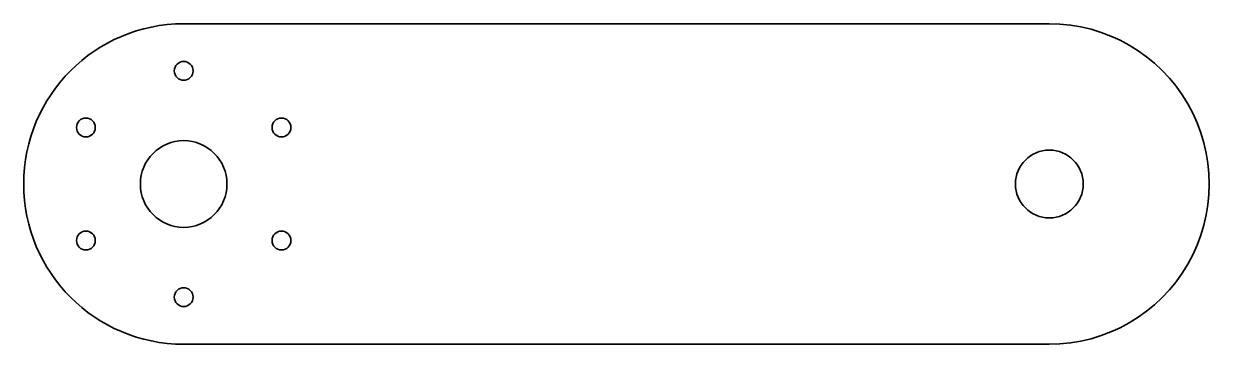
# Model space of a CAD drawing. Extents: x 437 to 752, y 378 to 463.
import ezdxf

# ---------------------------------------------------------------- set-up
doc = ezdxf.new("R2010")
doc.units = 0

msp = doc.modelspace()

# ---------------------------------------------------------------- linework, layer by layer
at = {"color": 7, "lineweight": 35}
for p, q in [((479.5, 463), (709.5, 463)), ((479.5, 378), (709.5, 378))]:
    msp.add_line(p, q, dxfattribs=at)
for centre, radius in [((479.5, 450.5), 2.5), ((453.519226, 435.5), 2.5), ((505.480774, 435.5), 2.5), ((479.5, 420.5), 11.5), ((709.5, 420.5), 9), ((453.519226, 405.5), 2.5), ((505.480774, 405.5), 2.5), ((479.5, 390.5), 2.5)]:
    msp.add_circle(centre, radius, dxfattribs=at)
for centre, start, end in [((479.5, 420.5), 90.000003, 269.999997), ((709.5, 420.5), 269.999997, 90.000003)]:
    msp.add_arc(centre, 42.5, start, end, dxfattribs=at)

doc.saveas('drawing.dxf')
